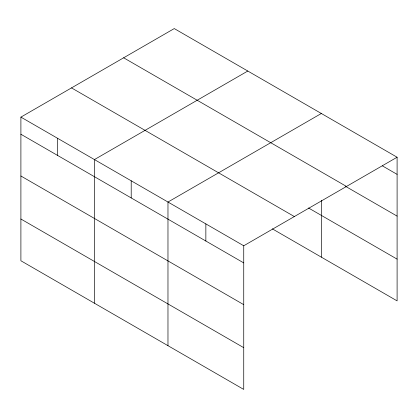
<?xml version="1.0" encoding="UTF-8"?>
<svg xmlns="http://www.w3.org/2000/svg" width="418" height="418" viewBox="0 0 418 418"><rect width="100%" height="100%" fill="white"/><g stroke="black" fill="none" stroke-linecap="round" stroke-linejoin="round"><path stroke-width="0.63" d="M243.741 304.654L243.741 245.774L20.9 117.118L20.9 260.769L243.741 389.424L243.741 304.654L20.9 175.999M272.311 228.834L397.1 300.882L397.1 157.231L174.259 28.576L20.9 117.118M247.796 71.034L94.437 159.577L94.437 303.222M321.332 113.492L167.973 202.03L167.973 345.681M243.741 245.774L397.1 157.231M382.397 165.873L397.1 174.358M123.65 57.799L346.491 186.449M345.649 186.407L397.1 216.111M308.521 207.986L397.1 259.129M71.509 87.9L294.35 216.555M20.9 134.246L243.741 262.901M20.9 219.016L243.741 347.671M321.332 200.394L321.332 257.138M205.855 223.902L205.855 241.029M131.205 180.806L131.205 197.928M57.668 138.348L57.668 155.475"/></g></svg>
